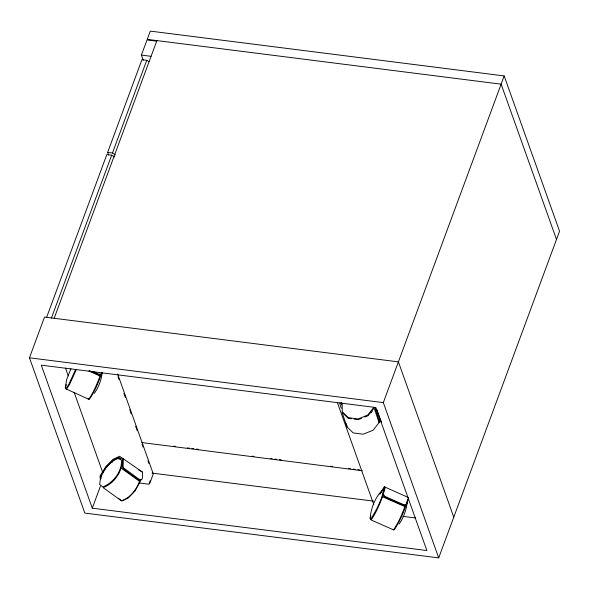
<?xml version="1.0" encoding="UTF-8"?>
<svg xmlns="http://www.w3.org/2000/svg" width="589" height="589" viewBox="0 0 589 589"><rect width="100%" height="100%" fill="white"/><g stroke="black" fill="none" stroke-linecap="round" stroke-linejoin="round"><path stroke-width="0.88" d="M123.403 458.448L123.079 466.282L123.697 467.983L139.49 479.564C143.768 481.743 142.266 474.093 142.501 472.12L119.626 456.261L113.029 459.354L105.718 466.746L100.005 476.081L100.329 478.945M375.407 407.448L375.568 409.561L379.603 421.385L379.927 421.871L380.501 421.599M340.015 402.751L340.015 404.437L341.274 408.236M140.035 479.637C137.296 488.671 130.773 497.653 121.518 500.841L103.104 487.663C112.83 484.092 120.34 474.336 121.952 464.228M379.073 421.363L379.375 419.471M75.686 369.355L68.95 384.102L65.946 388.792L65.313 387.717L66.704 379.478L70.908 368.685M370.864 519.461L370.135 518.291C371.092 507.276 375.502 496.461 383.704 488.87C382.217 499.686 376.29 509.986 370.761 519.365M102.206 372.174C101.551 379.824 98.643 387.091 94.328 393.393M407.374 499.737L407.47 500.223C406.704 508.705 404.083 516.995 399.151 523.974M341.429 402.316L341.406 405.026M407.47 500.223C404.687 510.641 400.13 520.676 394.335 529.754L394.019 529.216M140.653 479.343L139.998 481.927L137.583 486.315M101.985 372.292L101.058 374.427L98.93 374.84L89.233 370.636M407.735 499.457C407.404 501.769 406.675 506.761 403.163 505.229L384.941 497.197C381.348 495.563 384.161 491.079 384.669 488.531L383.8 488.038L380.84 492.662M408.486 497.624C407.735 499.973 407.662 506.231 403.568 504.604L385.339 496.579C381.562 494.797 384.831 490.07 385.235 487.383L384.308 486.801L379.883 494.259M65.313 387.717L66.307 384.499M66.042 388.88L88.777 399.305C93.945 391.648 97.502 383.005 100.66 374.361M370.135 518.291L370.879 515.883M405.475 504.942C402.324 513.579 398.76 522.229 393.592 529.886L371.188 520.013C376.356 512.356 379.912 503.705 383.071 495.069M102.007 372.358C98.746 381.665 95.02 390.949 89.521 399.173L89.204 398.635M556.495 239.443L501.121 84.168L147.243 39.367L150.298 31.114L504.169 75.922L559.55 231.197L438.702 557.886L84.831 513.078L29.45 357.803L44.521 317.066L398.392 361.867L453.773 517.149M143.252 60.269L141.404 55.094L147.007 39.956L156.652 41.178M46.56 317.515L106.837 154.568L111.66 155.179L114.619 157.013M108.56 155.003L107.64 152.404L141.934 59.695L146.757 60.306L148.973 61.683M51.383 318.126L111.66 155.179M107.64 152.404L112.462 153.015L146.757 60.306M54.166 318.288L156.888 40.589M92.289 508.174L41.282 365.151L375.863 407.514L426.87 550.531L92.289 508.174L100.454 486.109M149.216 483.297L150.143 480.793M438.702 557.886L383.321 402.611L504.169 75.922M76.408 369.384L69.45 384.624L66.366 389.432M141.426 479.284L140.13 480.388L138.673 479.947L123.256 468.844L122.262 466.665L122.497 459.413L118.985 457.432L112.897 460.281L106.145 467.084L100.837 475.691L101.146 478.562M102.022 373.021C99.85 376.4 95.418 371.873 92.952 371.475M380.479 493.398L381.024 492.382M137.185 487.044L135.175 490.703L128.373 497.919L122.195 500.819M371.07 412.801L372.219 411.313M373.603 407.64L367.691 415.12L358.031 418.948L348.327 417.66L342.268 411.748L342.187 403.472M371.099 411.91L368.066 415.746L364.768 417.056M372.071 410.68L374.133 408.074L379.102 422.615L373.036 430.287L363.133 434.211L353.172 432.893L346.965 426.826L342.003 412.285L348.209 418.352L351.53 418.794M111.623 462.74L112.779 461.504M361.469 418.359L358.164 419.67L354.018 419.118M141.404 55.094L151.056 56.316M29.45 357.803L383.321 402.611M173.711 446.145L175.529 446.381M187.383 447.89L189.202 448.126M191.94 448.479L193.759 448.708M196.498 449.061L198.316 449.289M252.092 456.166L253.918 456.394M270.322 458.492L272.147 458.728M274.879 459.074L276.705 459.31M279.436 459.656L281.262 459.891M330.481 466.179L332.306 466.414M348.71 468.505L350.536 468.741M353.267 469.087L355.093 469.323M357.825 469.676L359.651 469.904M141.772 442.545L362.323 470.736M152.028 473.092L373.566 501.136M139.269 482.987L148.399 484.143A1.141 0.883 -19.6 0 0 149.79 483.37L153.192 474.189A1.141 0.883 -19.6 0 0 152.949 473.335M402.928 516.369L415.701 517.989M381.407 422.092L376.857 409.73M384.308 486.801L408.022 497.337M382.548 496.748L404.96 506.621M88.939 371.107L100.145 376.04M138.732 469.941L142.501 472.12M112.462 153.015L115.415 154.855M121.363 468.284L139.777 481.463M119.118 458.536L119.935 459.177M118.242 498.25L121.518 500.841M393.275 529.334L393.592 529.886M88.129 398.201L88.777 399.305M337.364 402.486L373.846 504.766M117.667 374.037L153.214 473.718M117.999 376.82L118.926 379.419M123.874 393.29L125.42 397.627M129.749 409.76L131.295 414.089M135.625 426.23L137.171 430.559M142.111 444.43L143.039 447.029M147.986 460.9L148.914 463.499M65.497 368.066L68.28 375.863M74.155 392.333L102.898 472.945M346.222 423.653L346.501 425.037M379.073 419.729L379.102 422.615M346.95 425.413L346.965 426.826M152.463 473.144A1.141 0.883 -19.6 0 1 152.728 473.21M100.638 477.443L99.629 484.43L102.832 486.956C113.014 482.936 121.997 471.804 121.474 460.539L119.92 458.794L117.248 458.735C109.237 462.019 104.003 469.772 100.638 477.443"/></g></svg>
